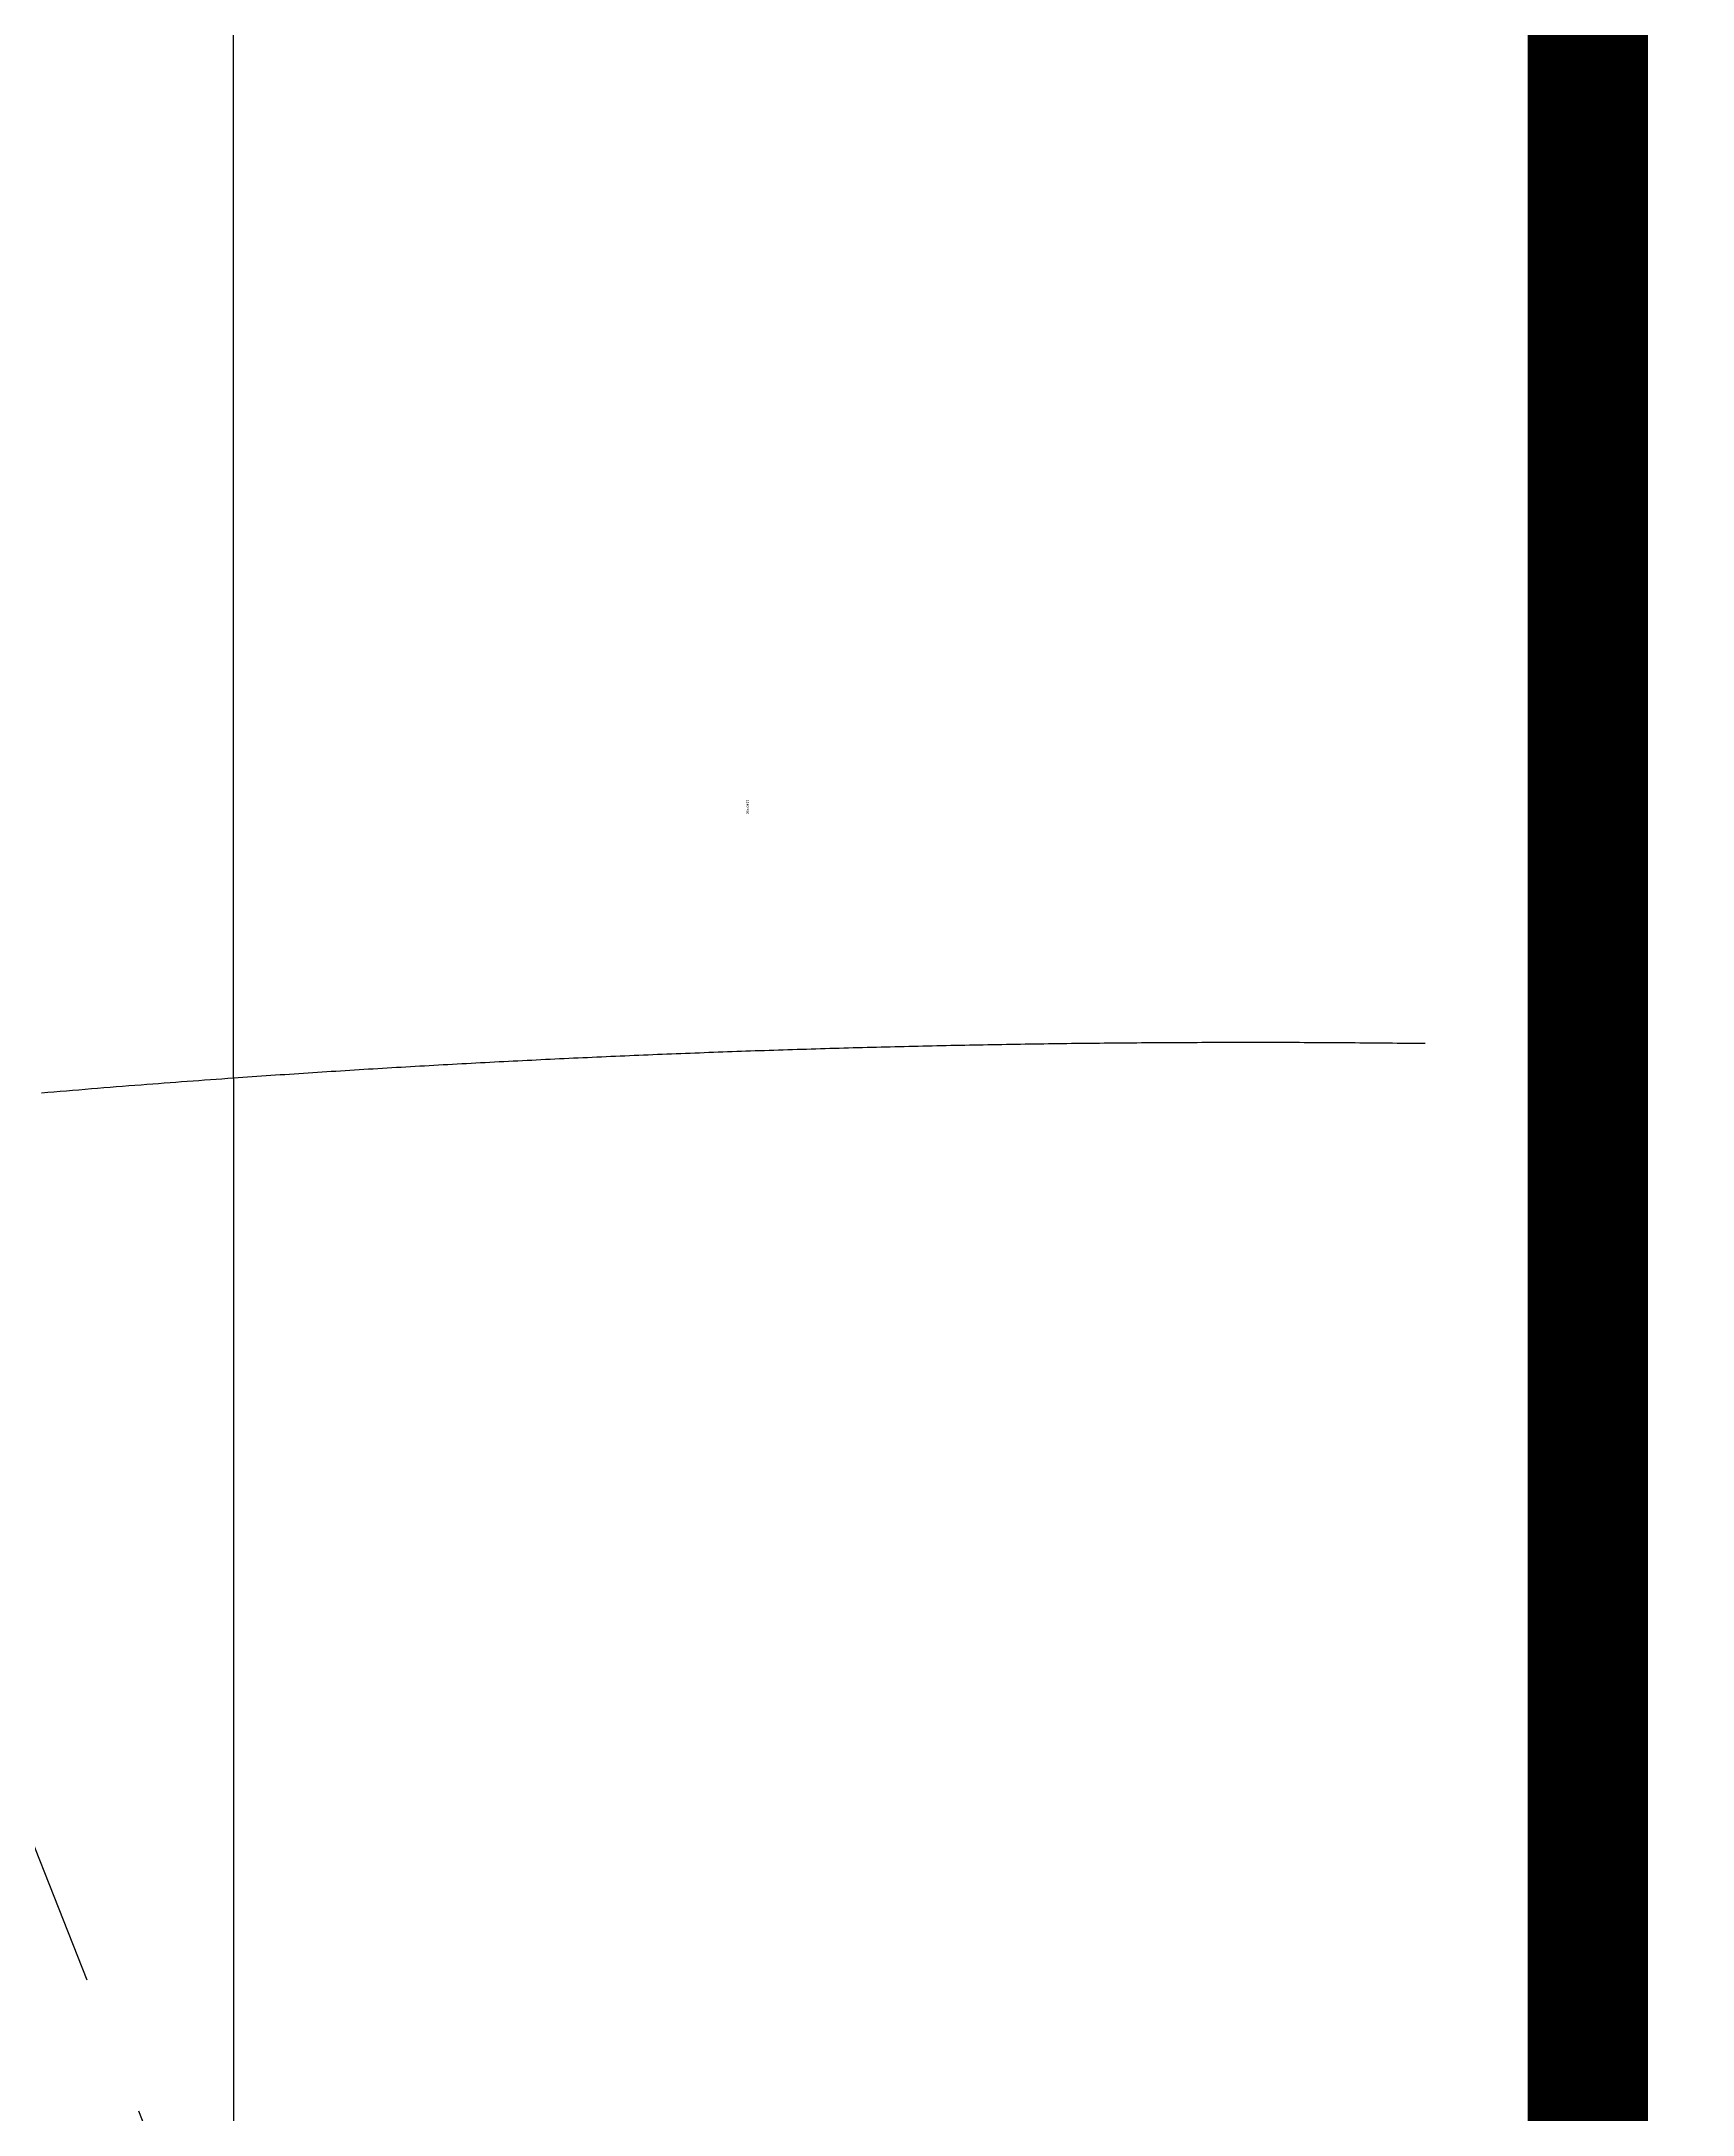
# Model space of a CAD drawing. Header units: millimetres. Extents: x -7413 to 64677, y 6112 to 38711.
# Drawn here: x 54022 to 54159.2, y 17520.8 to 17693.1 of the extents above; entities that cross this region are included whole.
import ezdxf

# ---------------------------------------------------------------- set-up
doc = ezdxf.new("R2010")
doc.units = ezdxf.units.MM
doc.header["$LTSCALE"] = 100
doc.linetypes.add('HID', pattern=[2.3, 1.5, -0.8])
doc.linetypes.add('HIDDEN', pattern=[0.375, 0.25, -0.125])
doc.layers.add('06-LIGHT', color=4, linetype='Continuous')
doc.layers.add('3.기호.계단선', color=30, linetype='Continuous')
doc.styles.get("Standard").update_dxf_attribs({"font": 'arial.ttf'})

# ---------------------------------------------------------------- blocks, each defined once
blk = doc.blocks.new('*U139')
at = {"color": 1, "linetype": 'HIDDEN'}
blk.add_line((39.94, 14.99), (1179.94, 464.99), dxfattribs=at)
at = {"color": 8}
blk.add_line((1026.79, 360), (193.09, 360), dxfattribs=at)
for points, knots in [([(1026.79, 360), (1026.59, 362.73), (1026.18, 368.4), (1025.71, 374.07), (1025.47, 377.02)], [0, 0, 0, 0, 0.480429, 1, 1, 1, 1]), ([(1026.79, 360), (1034.87, 360), (1051.02, 360), (1075.24, 360), (1099.46, 360), (1123.66, 360), (1147.83, 360), (1171.96, 360), (1192.01, 360), (1206, 360), (1212.72, 360), (1215.44, 360), (1216.17, 360)], [0, 0, 0, 0, 0.127521, 0.255042, 0.382563, 0.510084, 0.637605, 0.765126, 0.892647, 0.956407, 0.988287, 1, 1, 1, 1])]:
    blk.add_open_spline(points, degree=3, knots=knots, dxfattribs=at)
blk.add_open_spline([(1029.85, 254.41), (1030.49, 307.21), (1026.79, 360)], degree=2, dxfattribs=at)
blk = doc.blocks.new('acqkd')
at = {"layer": '06-LIGHT', "xscale": 0.9375580759604136, "yscale": 0.9375580759604136, "zscale": 0.9375580759604136, "rotation": 359.9999999999999}
blk.add_blockref('*U139', (1570160.06, 1746418.47), dxfattribs=at)

msp = doc.modelspace()

# ---------------------------------------------------------------- linework, layer by layer
at = {"layer": '06-LIGHT', "color": 10, "linetype": 'HID', "const_width": 10}
msp.add_lwpolyline([(55415.98, 13533.09), (55415.98, 16144.29), (54150.48, 16144.29), (54150.48, 18450.82), (49325.77, 18450.82), (49325.77, 17862.59), (44797.99, 17862.59), (44797.99, 13707.94), (45137.55, 13707.94), (45137.55, 12926.02)], dxfattribs=at)

# ---------------------------------------------------------------- block references
at = {"color": 0, "rotation": 89.99999999999999}
msp.add_blockref('acqkd', (1800793.95, -1553515.83), dxfattribs=at)

# ---------------------------------------------------------------- texts
at = {"layer": '3.기호.계단선'}
msp.add_text('1140*450', height=0.2, rotation=270, dxfattribs=at).set_placement((54080.58, 17630.03))

doc.saveas('drawing.dxf')
